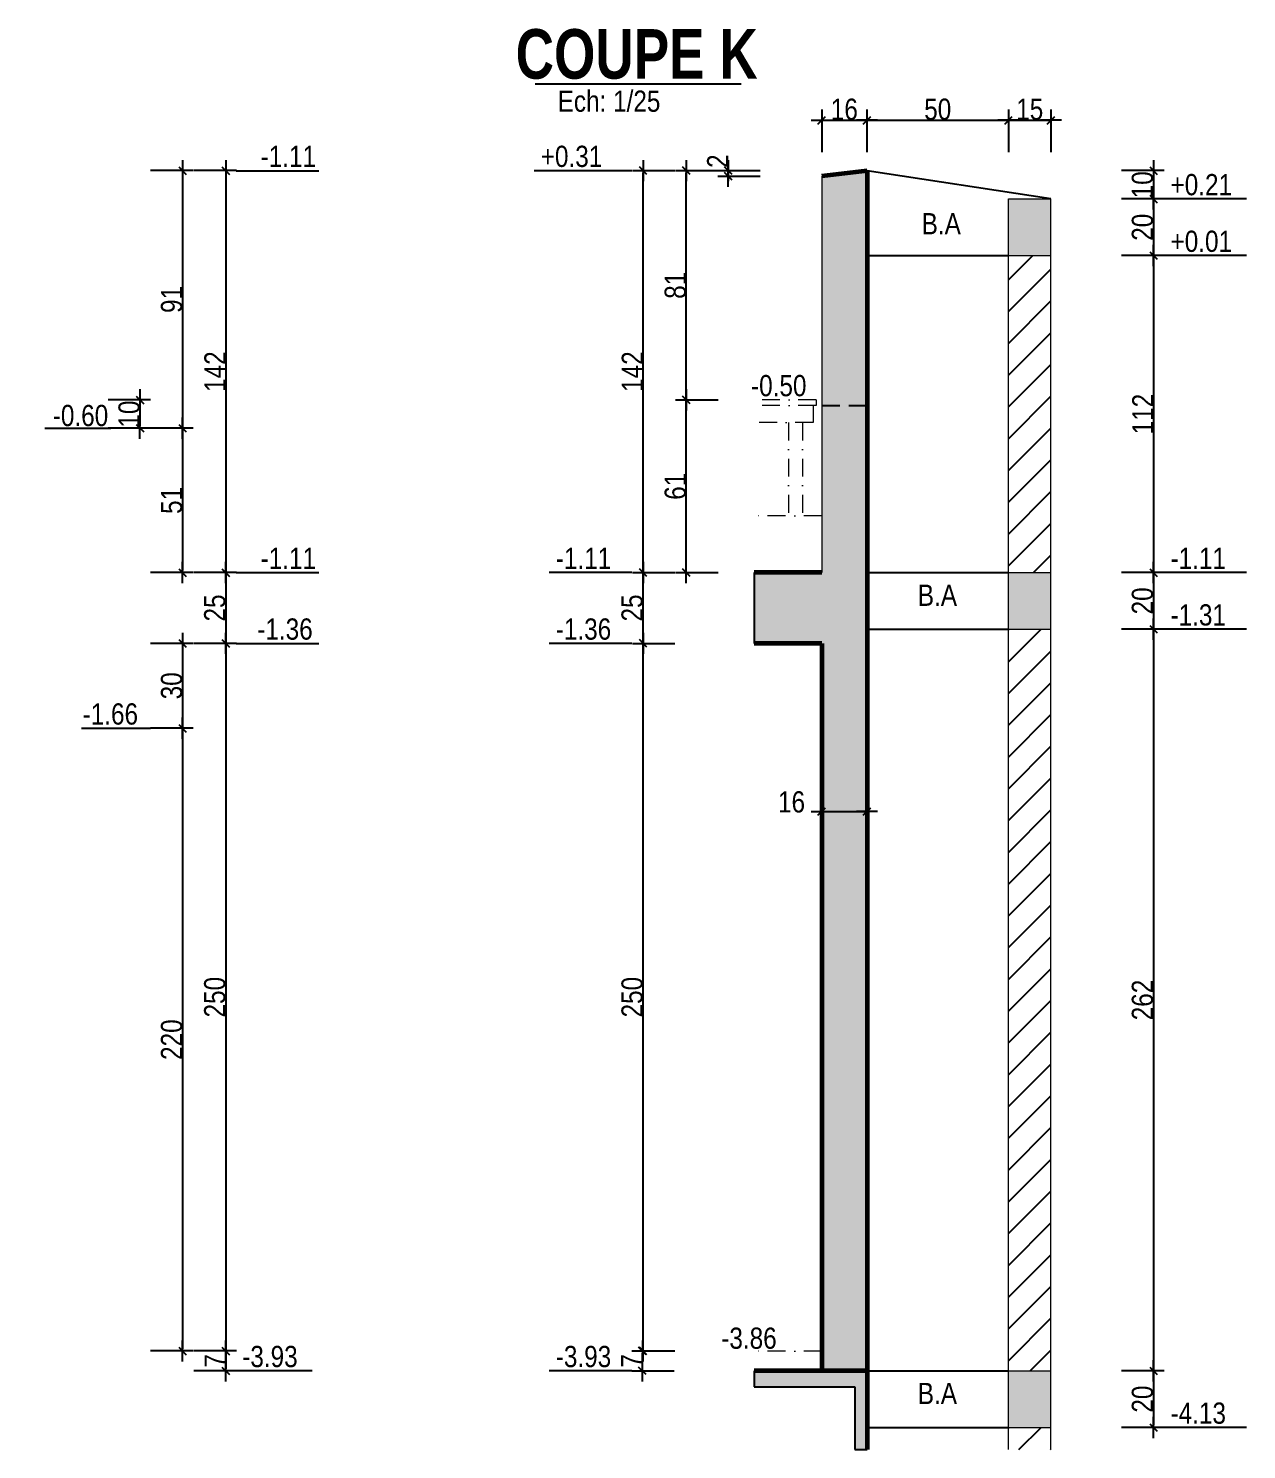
# Model space of a CAD drawing. Header units: millimetres. Extents: x 30537 to 37023, y -37354 to 0.
# Drawn here: x 33753 to 34614, y -36567 to -35563 of the extents above; entities that cross this region are included whole.
import ezdxf
from ezdxf.enums import TextEntityAlignment as Align

# ---------------------------------------------------------------- set-up
doc = ezdxf.new("R2010")
doc.units = ezdxf.units.MM
doc.linetypes.add('CACHEX2', pattern=[19.05, 12.7, -6.35])
doc.linetypes.add('TIRETPTX2', pattern=[50.8, 25.4, -12.7, 0, -12.7])
for name, color, linetype in [('01_cote_gen', 4, 'Continuous'), ('01_linteaux', 2, 'Continuous'), ('01_murs_sup', 2, 'CACHEX2'), ('01_poch_BN', 9, 'Continuous'), ('01_texte', 230, 'Continuous'), ('AA_COTES', 2, 'Continuous')]:
    doc.layers.add(name, color=color, linetype=linetype)
doc.layers.add('01_murs_coup', color=5, linetype='Continuous', lineweight=60)
doc.layers.add('01_tram_axes', color=2, linetype='TIRETPTX2', lineweight=9)
doc.styles.add('ARIAL NA', font='ARIALN.TTF')
doc.styles.add('impact', font='impact.ttf')
doc.styles.add('STYLE2', font='ARIALN.TTF')
doc.dimstyles.new('JB25', dxfattribs={"dimscale": 0.1, "dimtxt": 150, "dimasz": 15, "dimexe": 0.1, "dimexo": 0.1, "dimgap": 0.09, "dimtad": 1, "dimdec": 1, "dimlfac": 0.5, "dimdsep": 46, "dimtxsty": 'STYLE2', "dimblk1": 'BOND_G', "dimblk2": 'BOND_D', "dimsah": 1, "dimcen": 1.5, "dimdle": 0.01, "dimse1": 1, "dimse2": 1, "dimclrd": 4, "dimclre": 2, "dimclrt": 6, "dimazin": 2, "dimtfac": 2.333333, "dimtdec": 1, "dimtix": 1, "dimtmove": 2, "dimatfit": 3, "dimldrblk": 'BOND_G', "dimfxl": 1, "dimtolj": 1, "dimtzin": 0, "dimarcsym": 0})

# ---------------------------------------------------------------- blocks, each defined once
blk = doc.blocks.new('BOND_G')
at = {"layer": 'AA_COTES', "color": 0}
for p, q in [((0, -5), (0, 15)), ((5, 0), (-5, 0)), ((1.77, 1.77), (-1.77, -1.77))]:
    blk.add_line(p, q, dxfattribs=at)
blk = doc.blocks.new('BOND_D')
at = {"layer": 'AA_COTES', "color": 0}
for p, q in [((5, 0), (-5, 0)), ((-1.77, -1.77), (1.77, 1.77)), ((0, 5), (0, -15))]:
    blk.add_line(p, q, dxfattribs=at)
blk = doc.blocks.new('*D4539')
at = {"layer": '01_cote_gen', "color": 4, "lineweight": -2, "transparency": 16777216}
blk.add_line((33892.6, -36499), (33892.6, -36510), dxfattribs=at)
at = {"layer": 'Defpoints', "color": 0, "transparency": 16777216}
for p in [(33869.6, -36497.5, 10), (33869.6, -36511.5), (33892.6, -36511.5)]:
    blk.add_point(p, dxfattribs=at)
at = {"layer": '01_cote_gen', "color": 4, "lineweight": -2, "transparency": 16777216, "xscale": 1.5, "yscale": 1.5, "zscale": 1.5}
for name, p, rotation in [('BOND_G', (33892.6, -36497.5), 90), ('BOND_D', (33892.6, -36511.5), 270)]:
    blk.add_blockref(name, p, dxfattribs=dict(at, rotation=rotation))
at = {"layer": '01_cote_gen', "color": 6, "transparency": 16777216, "insert": (33885.1, -36504.5), "char_height": 15, "attachment_point": 5, "rotation": 90, "style": 'STYLE2'}
blk.add_mtext('\\A1;7', dxfattribs=at)
blk = doc.blocks.new('*D4540')
at = {"layer": '01_cote_gen', "color": 4, "lineweight": -2, "ltscale": 0.1, "transparency": 16777216}
blk.add_line((33892.6, -35665), (33892.6, -35946), dxfattribs=at)
at = {"layer": 'Defpoints', "color": 0, "ltscale": 0.1, "transparency": 16777216}
for p in [(33524.3, -35663.5), (33757.2, -35947.5), (33892.6, -35947.5)]:
    blk.add_point(p, dxfattribs=at)
at = {"layer": '01_cote_gen', "color": 4, "lineweight": -2, "ltscale": 0.1, "transparency": 16777216, "xscale": 1.5, "yscale": 1.5, "zscale": 1.5}
for name, p, rotation in [('BOND_G', (33892.6, -35663.5), 90), ('BOND_D', (33892.6, -35947.5), 270)]:
    blk.add_blockref(name, p, dxfattribs=dict(at, rotation=rotation))
at = {"layer": '01_cote_gen', "color": 6, "ltscale": 0.1, "transparency": 16777216, "insert": (33885, -35805.5), "char_height": 15, "attachment_point": 5, "rotation": 90, "style": 'STYLE2'}
blk.add_mtext('\\A1;142', dxfattribs=at)
blk = doc.blocks.new('*D4541')
at = {"layer": '01_cote_gen', "color": 4, "lineweight": -2, "ltscale": 0.1, "transparency": 16777216}
blk.add_line((33892.6, -35949), (33892.6, -35996), dxfattribs=at)
at = {"layer": 'Defpoints', "color": 0, "ltscale": 0.1, "transparency": 16777216}
for p in [(33870.1, -35947.5), (33870.1, -35997.5), (33892.6, -35997.5)]:
    blk.add_point(p, dxfattribs=at)
at = {"layer": '01_cote_gen', "color": 4, "lineweight": -2, "ltscale": 0.1, "transparency": 16777216, "xscale": 1.5, "yscale": 1.5, "zscale": 1.5}
for name, p, rotation in [('BOND_G', (33892.6, -35947.5), 90), ('BOND_D', (33892.6, -35997.5), 270)]:
    blk.add_blockref(name, p, dxfattribs=dict(at, rotation=rotation))
at = {"layer": '01_cote_gen', "color": 6, "ltscale": 0.1, "transparency": 16777216, "insert": (33884.9, -35972.5), "char_height": 15, "attachment_point": 5, "rotation": 90, "style": 'STYLE2'}
blk.add_mtext('\\A1;25', dxfattribs=at)
blk = doc.blocks.new('*D4542')
at = {"layer": '01_cote_gen', "color": 4, "lineweight": -2, "ltscale": 0.1, "transparency": 16777216}
blk.add_line((33862, -35999), (33862, -36056), dxfattribs=at)
at = {"layer": 'Defpoints', "color": 0, "ltscale": 0.1, "transparency": 16777216}
for p in [(33827.1, -35997.5), (33854.5, -36057.5, 9.3), (33862, -36057.5)]:
    blk.add_point(p, dxfattribs=at)
at = {"layer": '01_cote_gen', "color": 4, "lineweight": -2, "ltscale": 0.1, "transparency": 16777216, "xscale": 1.5, "yscale": 1.5, "zscale": 1.5}
for name, p, rotation in [('BOND_G', (33862, -35997.5), 90), ('BOND_D', (33862, -36057.5), 270)]:
    blk.add_blockref(name, p, dxfattribs=dict(at, rotation=rotation))
at = {"layer": '01_cote_gen', "color": 6, "ltscale": 0.1, "transparency": 16777216, "insert": (33854.4, -36027.5), "char_height": 15, "attachment_point": 5, "rotation": 90, "style": 'STYLE2'}
blk.add_mtext('\\A1;30', dxfattribs=at)
blk = doc.blocks.new('*D4543')
at = {"layer": '01_cote_gen', "color": 4, "lineweight": -2, "ltscale": 0.1, "transparency": 16777216}
blk.add_line((33862, -36059), (33862, -36496), dxfattribs=at)
at = {"layer": 'Defpoints', "color": 0, "ltscale": 0.1, "transparency": 16777216}
for p in [(33854.5, -36057.5), (33832.8, -36497.5, 10), (33862, -36497.5)]:
    blk.add_point(p, dxfattribs=at)
at = {"layer": '01_cote_gen', "color": 4, "lineweight": -2, "ltscale": 0.1, "transparency": 16777216, "xscale": 1.5, "yscale": 1.5, "zscale": 1.5}
for name, p, rotation in [('BOND_G', (33862, -36057.5), 90), ('BOND_D', (33862, -36497.5), 270)]:
    blk.add_blockref(name, p, dxfattribs=dict(at, rotation=rotation))
at = {"layer": '01_cote_gen', "color": 6, "ltscale": 0.1, "transparency": 16777216, "insert": (33854.4, -36277.5), "char_height": 15, "attachment_point": 5, "rotation": 90, "style": 'STYLE2'}
blk.add_mtext('\\A1;220', dxfattribs=at)
blk = doc.blocks.new('*D4544')
at = {"layer": '01_cote_gen', "color": 4, "lineweight": -2, "ltscale": 0.1, "transparency": 16777216}
blk.add_line((33862, -35847), (33862, -35946), dxfattribs=at)
at = {"layer": 'Defpoints', "color": 0, "ltscale": 0.1, "transparency": 16777216}
for p in [(33769.3, -35845.5, 18.5), (33813.7, -35947.5), (33862, -35947.5)]:
    blk.add_point(p, dxfattribs=at)
at = {"layer": '01_cote_gen', "color": 4, "lineweight": -2, "ltscale": 0.1, "transparency": 16777216, "xscale": 1.5, "yscale": 1.5, "zscale": 1.5}
for name, p, rotation in [('BOND_G', (33862, -35845.5), 90), ('BOND_D', (33862, -35947.5), 270)]:
    blk.add_blockref(name, p, dxfattribs=dict(at, rotation=rotation))
at = {"layer": '01_cote_gen', "color": 6, "ltscale": 0.1, "transparency": 16777216, "insert": (33854.4, -35896.5), "char_height": 15, "attachment_point": 5, "rotation": 90, "style": 'STYLE2'}
blk.add_mtext('\\A1;51', dxfattribs=at)
blk = doc.blocks.new('*D4545')
at = {"layer": '01_cote_gen', "color": 4, "lineweight": -2, "ltscale": 0.1, "transparency": 16777216}
blk.add_line((33862, -35665), (33862, -35844), dxfattribs=at)
at = {"layer": 'Defpoints', "color": 0, "ltscale": 0.1, "transparency": 16777216}
for p in [(33798.3, -35663.5, 9.3), (33844, -35845.5, 9.3), (33862, -35845.5)]:
    blk.add_point(p, dxfattribs=at)
at = {"layer": '01_cote_gen', "color": 4, "lineweight": -2, "ltscale": 0.1, "transparency": 16777216, "xscale": 1.5, "yscale": 1.5, "zscale": 1.5}
for name, p, rotation in [('BOND_G', (33862, -35663.5), 90), ('BOND_D', (33862, -35845.5), 270)]:
    blk.add_blockref(name, p, dxfattribs=dict(at, rotation=rotation))
at = {"layer": '01_cote_gen', "color": 6, "ltscale": 0.1, "transparency": 16777216, "insert": (33854.4, -35754.5), "char_height": 15, "attachment_point": 5, "rotation": 90, "style": 'STYLE2'}
blk.add_mtext('\\A1;91', dxfattribs=at)
blk = doc.blocks.new('*D4548')
at = {"layer": '01_cote_gen', "color": 4, "lineweight": -2, "ltscale": 0.1, "transparency": 16777216}
blk.add_line((33832, -35827), (33832, -35844), dxfattribs=at)
at = {"layer": 'Defpoints', "color": 0, "ltscale": 0.1, "transparency": 16777216}
for p in [(33769.9, -35825.5), (33789.8, -35845.5, 9.3), (33832, -35845.5)]:
    blk.add_point(p, dxfattribs=at)
at = {"layer": '01_cote_gen', "color": 4, "lineweight": -2, "ltscale": 0.1, "transparency": 16777216, "xscale": 1.5, "yscale": 1.5, "zscale": 1.5}
for name, p, rotation in [('BOND_G', (33832, -35825.5), 90), ('BOND_D', (33832, -35845.5), 270)]:
    blk.add_blockref(name, p, dxfattribs=dict(at, rotation=rotation))
at = {"layer": '01_cote_gen', "color": 6, "ltscale": 0.1, "transparency": 16777216, "insert": (33824.4, -35835.5), "char_height": 15, "attachment_point": 5, "rotation": 90, "style": 'STYLE2'}
blk.add_mtext('\\A1;10', dxfattribs=at)
blk = doc.blocks.new('*D4546')
at = {"layer": '01_cote_gen', "color": 4, "lineweight": -2, "ltscale": 0.5, "transparency": 16777216}
blk.add_line((33892.6, -35999), (33892.6, -36496), dxfattribs=at)
at = {"layer": 'Defpoints', "color": 0, "ltscale": 0.5, "transparency": 16777216}
for p in [(33870.1, -35997.5, 9.3), (33885.1, -36497.5), (33892.6, -36497.5)]:
    blk.add_point(p, dxfattribs=at)
at = {"layer": '01_cote_gen', "color": 4, "lineweight": -2, "ltscale": 0.5, "transparency": 16777216, "xscale": 1.5, "yscale": 1.5, "zscale": 1.5}
for name, p, rotation in [('BOND_G', (33892.6, -35997.5), 90), ('BOND_D', (33892.6, -36497.5), 270)]:
    blk.add_blockref(name, p, dxfattribs=dict(at, rotation=rotation))
at = {"layer": '01_cote_gen', "color": 6, "ltscale": 0.5, "transparency": 16777216, "insert": (33884.9, -36247.5), "char_height": 15, "attachment_point": 5, "rotation": 90, "style": 'STYLE2'}
blk.add_mtext('\\A1;250', dxfattribs=at)
blk = doc.blocks.new('*D4559')
at = {"layer": '01_cote_gen', "color": 4, "lineweight": -2, "ltscale": 0.1, "transparency": 16777216}
blk.add_line((34187, -36510), (34187, -36499), dxfattribs=at)
at = {"layer": 'Defpoints', "color": 0, "ltscale": 0.1, "transparency": 16777216}
for p in [(34187, -36497.5), (34239.7, -36497.5), (34239.7, -36511.5)]:
    blk.add_point(p, dxfattribs=at)
at = {"layer": '01_cote_gen', "color": 4, "lineweight": -2, "ltscale": 0.1, "transparency": 16777216, "xscale": 1.5, "yscale": 1.5, "zscale": 1.5}
for name, p, rotation in [('BOND_D', (34187, -36497.5), 90), ('BOND_G', (34187, -36511.5), 270)]:
    blk.add_blockref(name, p, dxfattribs=dict(at, rotation=rotation))
at = {"layer": '01_cote_gen', "color": 6, "ltscale": 0.1, "transparency": 16777216, "insert": (34179.5, -36504.5), "char_height": 15, "attachment_point": 5, "rotation": 90, "style": 'STYLE2'}
blk.add_mtext('\\A1;7', dxfattribs=at)
blk = doc.blocks.new('*D4560')
at = {"layer": '01_cote_gen', "color": 4, "lineweight": -2, "ltscale": 0.1, "transparency": 16777216}
blk.add_line((34187.5, -35996), (34187.5, -35949), dxfattribs=at)
at = {"layer": 'Defpoints', "color": 0, "ltscale": 0.1, "transparency": 16777216}
for p in [(34187.5, -35947.5), (34247.8, -35947.5), (34255, -35997.5)]:
    blk.add_point(p, dxfattribs=at)
at = {"layer": '01_cote_gen', "color": 4, "lineweight": -2, "ltscale": 0.1, "transparency": 16777216, "xscale": 1.5, "yscale": 1.5, "zscale": 1.5}
for name, p, rotation in [('BOND_D', (34187.5, -35947.5), 90), ('BOND_G', (34187.5, -35997.5), 270)]:
    blk.add_blockref(name, p, dxfattribs=dict(at, rotation=rotation))
at = {"layer": '01_cote_gen', "color": 6, "ltscale": 0.1, "transparency": 16777216, "insert": (34179.8, -35972.5), "char_height": 15, "attachment_point": 5, "rotation": 90, "style": 'STYLE2'}
blk.add_mtext('\\A1;25', dxfattribs=at)
blk = doc.blocks.new('*D4566')
at = {"layer": '01_cote_gen', "color": 4, "lineweight": -2, "ltscale": 0.1, "transparency": 16777216}
blk.add_line((34315.2, -36116.3), (34344.2, -36116.3), dxfattribs=at)
at = {"layer": 'Defpoints', "color": 0, "ltscale": 0.1, "transparency": 16777216}
for p in [(34345.7, -36116.3), (34313.7, -36133.2), (34345.7, -36133.2)]:
    blk.add_point(p, dxfattribs=at)
at = {"layer": '01_cote_gen', "color": 4, "lineweight": -2, "ltscale": 0.1, "transparency": 16777216, "xscale": 1.5, "yscale": 1.5, "zscale": 1.5, "rotation": 180}
blk.add_blockref('BOND_G', (34313.7, -36116.3), dxfattribs=at)
at = {"layer": '01_cote_gen', "color": 4, "lineweight": -2, "ltscale": 0.1, "transparency": 16777216, "xscale": 1.5, "yscale": 1.5, "zscale": 1.5}
blk.add_blockref('BOND_D', (34345.7, -36116.3), dxfattribs=at)
at = {"layer": '01_cote_gen', "color": 6, "ltscale": 0.1, "transparency": 16777216, "insert": (34292.4, -36109.6), "char_height": 15, "attachment_point": 5, "style": 'STYLE2'}
blk.add_mtext('\\A1;16', dxfattribs=at)
blk = doc.blocks.new('*D4561')
at = {"layer": '01_cote_gen', "color": 4, "lineweight": -2, "ltscale": 0.1, "transparency": 16777216}
blk.add_line((34187.5, -36496), (34187.5, -35999), dxfattribs=at)
at = {"layer": 'Defpoints', "color": 0, "ltscale": 0.1, "transparency": 16777216}
for p in [(34187.5, -35997.5), (34249, -35997.5), (34239.7, -36497.5)]:
    blk.add_point(p, dxfattribs=at)
at = {"layer": '01_cote_gen', "color": 4, "lineweight": -2, "ltscale": 0.1, "transparency": 16777216, "xscale": 1.5, "yscale": 1.5, "zscale": 1.5}
for name, p, rotation in [('BOND_D', (34187.5, -35997.5), 90), ('BOND_G', (34187.5, -36497.5), 270)]:
    blk.add_blockref(name, p, dxfattribs=dict(at, rotation=rotation))
at = {"layer": '01_cote_gen', "color": 6, "ltscale": 0.1, "transparency": 16777216, "insert": (34179.8, -36247.5), "char_height": 15, "attachment_point": 5, "rotation": 90, "style": 'STYLE2'}
blk.add_mtext('\\A1;250', dxfattribs=at)
blk = doc.blocks.new('*D4562')
at = {"layer": '01_cote_gen', "color": 4, "lineweight": -2, "ltscale": 0.1, "transparency": 16777216}
blk.add_line((34187.5, -35946), (34187.5, -35665), dxfattribs=at)
at = {"layer": 'Defpoints', "color": 0, "ltscale": 0.1, "transparency": 16777216}
for p in [(34187.5, -35663.5), (34333.9, -35663.5), (34278, -35947.5)]:
    blk.add_point(p, dxfattribs=at)
at = {"layer": '01_cote_gen', "color": 4, "lineweight": -2, "ltscale": 0.1, "transparency": 16777216, "xscale": 1.5, "yscale": 1.5, "zscale": 1.5}
for name, p, rotation in [('BOND_D', (34187.5, -35663.5), 90), ('BOND_G', (34187.5, -35947.5), 270)]:
    blk.add_blockref(name, p, dxfattribs=dict(at, rotation=rotation))
at = {"layer": '01_cote_gen', "color": 6, "ltscale": 0.1, "transparency": 16777216, "insert": (34179.9, -35805.5), "char_height": 15, "attachment_point": 5, "rotation": 90, "style": 'STYLE2'}
blk.add_mtext('\\A1;142', dxfattribs=at)
blk = doc.blocks.new('*D4563')
at = {"layer": '01_cote_gen', "color": 4, "lineweight": -2, "ltscale": 0.1, "transparency": 16777216}
blk.add_line((34247.7, -35666), (34247.7, -35665), dxfattribs=at)
at = {"layer": 'Defpoints', "color": 0, "ltscale": 0.1, "transparency": 16777216}
for p in [(34247.7, -35663.5), (34349.2, -35663.5), (34317.2, -35667.5)]:
    blk.add_point(p, dxfattribs=at)
at = {"layer": '01_cote_gen', "color": 4, "lineweight": -2, "ltscale": 0.1, "transparency": 16777216, "xscale": 1.5, "yscale": 1.5, "zscale": 1.5}
for name, p, rotation in [('BOND_D', (34247.7, -35663.5), 90), ('BOND_G', (34247.7, -35667.5), 270)]:
    blk.add_blockref(name, p, dxfattribs=dict(at, rotation=rotation))
at = {"layer": '01_cote_gen', "color": 6, "ltscale": 0.1, "transparency": 16777216, "insert": (34240.2, -35656.8), "char_height": 15, "attachment_point": 5, "rotation": 90, "style": 'STYLE2'}
blk.add_mtext('\\A1;2', dxfattribs=at)
blk = doc.blocks.new('*D4564')
at = {"layer": '01_cote_gen', "color": 4, "lineweight": -2, "ltscale": 0.1, "transparency": 16777216}
blk.add_line((34218, -35946), (34218, -35827), dxfattribs=at)
at = {"layer": 'Defpoints', "color": 0, "ltscale": 0.1, "transparency": 16777216}
for p in [(32718.4, -35825.5), (34218, -35825.5), (34268, -35947.5)]:
    blk.add_point(p, dxfattribs=at)
at = {"layer": '01_cote_gen', "color": 4, "lineweight": -2, "ltscale": 0.1, "transparency": 16777216, "xscale": 1.5, "yscale": 1.5, "zscale": 1.5}
for name, p, rotation in [('BOND_D', (34218, -35825.5), 90), ('BOND_G', (34218, -35947.5), 270)]:
    blk.add_blockref(name, p, dxfattribs=dict(at, rotation=rotation))
at = {"layer": '01_cote_gen', "color": 6, "ltscale": 0.1, "transparency": 16777216, "insert": (34210.3, -35886.5), "char_height": 15, "attachment_point": 5, "rotation": 90, "style": 'STYLE2'}
blk.add_mtext('\\A1;61', dxfattribs=at)
blk = doc.blocks.new('*D4565')
at = {"layer": '01_cote_gen', "color": 4, "lineweight": -2, "ltscale": 0.1, "transparency": 16777216}
blk.add_line((34218, -35824), (34218, -35665), dxfattribs=at)
at = {"layer": 'Defpoints', "color": 0, "ltscale": 0.1, "transparency": 16777216}
for p in [(34210.4, -35663.5), (34218, -35663.5), (34225.5, -35825.5)]:
    blk.add_point(p, dxfattribs=at)
at = {"layer": '01_cote_gen', "color": 4, "lineweight": -2, "ltscale": 0.1, "transparency": 16777216, "xscale": 1.5, "yscale": 1.5, "zscale": 1.5}
for name, p, rotation in [('BOND_D', (34218, -35663.5), 90), ('BOND_G', (34218, -35825.5), 270)]:
    blk.add_blockref(name, p, dxfattribs=dict(at, rotation=rotation))
at = {"layer": '01_cote_gen', "color": 6, "ltscale": 0.1, "transparency": 16777216, "insert": (34210.3, -35744.5), "char_height": 15, "attachment_point": 5, "rotation": 90, "style": 'STYLE2'}
blk.add_mtext('\\A1;81', dxfattribs=at)
blk = doc.blocks.new('*D4567')
at = {"layer": '01_cote_gen', "color": 4, "lineweight": -2, "ltscale": 0.1, "transparency": 16777216}
blk.add_line((34315.2, -35627.9), (34344.2, -35627.9), dxfattribs=at)
at = {"layer": 'Defpoints', "color": 0, "ltscale": 0.1, "transparency": 16777216}
for p in [(34345.7, -35627.9), (34313.7, -35667.5), (34345.7, -35667.5)]:
    blk.add_point(p, dxfattribs=at)
at = {"layer": '01_cote_gen', "color": 4, "lineweight": -2, "ltscale": 0.1, "transparency": 16777216, "xscale": 1.5, "yscale": 1.5, "zscale": 1.5, "rotation": 180}
blk.add_blockref('BOND_G', (34313.7, -35627.9), dxfattribs=at)
at = {"layer": '01_cote_gen', "color": 4, "lineweight": -2, "ltscale": 0.1, "transparency": 16777216, "xscale": 1.5, "yscale": 1.5, "zscale": 1.5}
blk.add_blockref('BOND_D', (34345.7, -35627.9), dxfattribs=at)
at = {"layer": '01_cote_gen', "color": 6, "ltscale": 0.1, "transparency": 16777216, "insert": (34329.7, -35620.2), "char_height": 15, "attachment_point": 5, "style": 'STYLE2'}
blk.add_mtext('\\A1;16', dxfattribs=at)
blk = doc.blocks.new('*D4568')
at = {"layer": '01_cote_gen', "color": 4, "lineweight": -2, "ltscale": 0.1, "transparency": 16777216}
blk.add_line((34548.1, -35949), (34548.1, -35986), dxfattribs=at)
at = {"layer": 'Defpoints', "color": 0, "ltscale": 0.1, "transparency": 16777216}
for p in [(34475.7, -35947.5), (34475.7, -35987.5), (34548.1, -35987.5)]:
    blk.add_point(p, dxfattribs=at)
at = {"layer": '01_cote_gen', "color": 4, "lineweight": -2, "ltscale": 0.1, "transparency": 16777216, "xscale": 1.5, "yscale": 1.5, "zscale": 1.5}
for name, p, rotation in [('BOND_G', (34548.1, -35947.5), 90), ('BOND_D', (34548.1, -35987.5), 270)]:
    blk.add_blockref(name, p, dxfattribs=dict(at, rotation=rotation))
at = {"layer": '01_cote_gen', "color": 6, "ltscale": 0.1, "transparency": 16777216, "insert": (34540.4, -35967.5), "char_height": 15, "attachment_point": 5, "rotation": 90, "style": 'STYLE2'}
blk.add_mtext('\\A1;20', dxfattribs=at)
blk = doc.blocks.new('*D4569')
at = {"layer": '01_cote_gen', "color": 4, "lineweight": -2, "ltscale": 0.1, "transparency": 16777216}
blk.add_line((34548.1, -35989), (34548.1, -36510), dxfattribs=at)
at = {"layer": 'Defpoints', "color": 0, "ltscale": 0.1, "transparency": 16777216}
for p in [(34525.6, -35987.5), (34475.7, -36511.5), (34548.1, -36511.5)]:
    blk.add_point(p, dxfattribs=at)
at = {"layer": '01_cote_gen', "color": 4, "lineweight": -2, "ltscale": 0.1, "transparency": 16777216, "xscale": 1.5, "yscale": 1.5, "zscale": 1.5}
for name, p, rotation in [('BOND_G', (34548.1, -35987.5), 90), ('BOND_D', (34548.1, -36511.5), 270)]:
    blk.add_blockref(name, p, dxfattribs=dict(at, rotation=rotation))
at = {"layer": '01_cote_gen', "color": 6, "ltscale": 0.1, "transparency": 16777216, "insert": (34540.4, -36249.5), "char_height": 15, "attachment_point": 5, "rotation": 90, "style": 'STYLE2'}
blk.add_mtext('\\A1;262', dxfattribs=at)
blk = doc.blocks.new('*D4570')
at = {"layer": '01_cote_gen', "color": 4, "lineweight": -2, "ltscale": 0.1, "transparency": 16777216}
blk.add_line((34548.1, -36513), (34548.1, -36550), dxfattribs=at)
at = {"layer": 'Defpoints', "color": 0, "ltscale": 0.1, "transparency": 16777216}
for p in [(34475.7, -36511.5), (34475.7, -36551.5), (34548.1, -36551.5)]:
    blk.add_point(p, dxfattribs=at)
at = {"layer": '01_cote_gen', "color": 4, "lineweight": -2, "ltscale": 0.1, "transparency": 16777216, "xscale": 1.5, "yscale": 1.5, "zscale": 1.5}
for name, p, rotation in [('BOND_G', (34548.1, -36511.5), 90), ('BOND_D', (34548.1, -36551.5), 270)]:
    blk.add_blockref(name, p, dxfattribs=dict(at, rotation=rotation))
at = {"layer": '01_cote_gen', "color": 6, "ltscale": 0.1, "transparency": 16777216, "insert": (34540.4, -36531.5), "char_height": 15, "attachment_point": 5, "rotation": 90, "style": 'STYLE2'}
blk.add_mtext('\\A1;20', dxfattribs=at)
blk = doc.blocks.new('*D4571')
at = {"layer": '01_cote_gen', "color": 4, "lineweight": -2, "ltscale": 0.1, "transparency": 16777216}
blk.add_line((34548.1, -35685), (34548.1, -35722), dxfattribs=at)
at = {"layer": 'Defpoints', "color": 0, "ltscale": 0.1, "transparency": 16777216}
for p in [(34475.7, -35683.5, 9.4), (34475.7, -35723.5, 9.4), (34548.1, -35723.5)]:
    blk.add_point(p, dxfattribs=at)
at = {"layer": '01_cote_gen', "color": 4, "lineweight": -2, "ltscale": 0.1, "transparency": 16777216, "xscale": 1.5, "yscale": 1.5, "zscale": 1.5}
for name, p, rotation in [('BOND_G', (34548.1, -35683.5), 90), ('BOND_D', (34548.1, -35723.5), 270)]:
    blk.add_blockref(name, p, dxfattribs=dict(at, rotation=rotation))
at = {"layer": '01_cote_gen', "color": 6, "ltscale": 0.1, "transparency": 16777216, "insert": (34540.4, -35703.5), "char_height": 15, "attachment_point": 5, "rotation": 90, "style": 'STYLE2'}
blk.add_mtext('\\A1;20', dxfattribs=at)
blk = doc.blocks.new('*D4572')
at = {"layer": '01_cote_gen', "color": 4, "lineweight": -2, "ltscale": 0.1, "transparency": 16777216}
blk.add_line((34548.1, -35725), (34548.1, -35946), dxfattribs=at)
at = {"layer": 'Defpoints', "color": 0, "ltscale": 0.1, "transparency": 16777216}
for p in [(34525.6, -35723.5), (34525.6, -35947.5, 9.4), (34548.1, -35947.5)]:
    blk.add_point(p, dxfattribs=at)
at = {"layer": '01_cote_gen', "color": 4, "lineweight": -2, "ltscale": 0.1, "transparency": 16777216, "xscale": 1.5, "yscale": 1.5, "zscale": 1.5}
for name, p, rotation in [('BOND_G', (34548.1, -35723.5), 90), ('BOND_D', (34548.1, -35947.5), 270)]:
    blk.add_blockref(name, p, dxfattribs=dict(at, rotation=rotation))
at = {"layer": '01_cote_gen', "color": 6, "ltscale": 0.1, "transparency": 16777216, "insert": (34540.6, -35835.5), "char_height": 15, "attachment_point": 5, "rotation": 90, "style": 'STYLE2'}
blk.add_mtext('\\A1;112', dxfattribs=at)
blk = doc.blocks.new('*D4573')
at = {"layer": '01_cote_gen', "color": 4, "lineweight": -2, "ltscale": 0.1, "transparency": 16777216}
blk.add_line((34548.1, -35665), (34548.1, -35682), dxfattribs=at)
at = {"layer": 'Defpoints', "color": 0, "ltscale": 0.1, "transparency": 16777216}
for p in [(34345.7, -35663.5, 9.4), (34475.7, -35683.5, 9.4), (34548.1, -35683.5)]:
    blk.add_point(p, dxfattribs=at)
at = {"layer": '01_cote_gen', "color": 4, "lineweight": -2, "ltscale": 0.1, "transparency": 16777216, "xscale": 1.5, "yscale": 1.5, "zscale": 1.5}
for name, p, rotation in [('BOND_G', (34548.1, -35663.5), 90), ('BOND_D', (34548.1, -35683.5), 270)]:
    blk.add_blockref(name, p, dxfattribs=dict(at, rotation=rotation))
at = {"layer": '01_cote_gen', "color": 6, "ltscale": 0.1, "transparency": 16777216, "insert": (34540.4, -35673.5), "char_height": 15, "attachment_point": 5, "rotation": 90, "style": 'STYLE2'}
blk.add_mtext('\\A1;10', dxfattribs=at)
blk = doc.blocks.new('*D4574')
at = {"layer": '01_cote_gen', "color": 4, "lineweight": -2, "ltscale": 0.1, "transparency": 16777216}
blk.add_line((34347.2, -35627.9), (34444.2, -35627.9), dxfattribs=at)
at = {"layer": 'Defpoints', "color": 0, "ltscale": 0.1, "transparency": 16777216}
for p in [(34345.7, -35632.8, 9.4), (34445.7, -35627.9), (34445.7, -35683.5, 9.4)]:
    blk.add_point(p, dxfattribs=at)
at = {"layer": '01_cote_gen', "color": 4, "lineweight": -2, "ltscale": 0.1, "transparency": 16777216, "xscale": 1.5, "yscale": 1.5, "zscale": 1.5, "rotation": 180}
blk.add_blockref('BOND_G', (34345.7, -35627.9), dxfattribs=at)
at = {"layer": '01_cote_gen', "color": 4, "lineweight": -2, "ltscale": 0.1, "transparency": 16777216, "xscale": 1.5, "yscale": 1.5, "zscale": 1.5}
blk.add_blockref('BOND_D', (34445.7, -35627.9), dxfattribs=at)
at = {"layer": '01_cote_gen', "color": 6, "ltscale": 0.1, "transparency": 16777216, "insert": (34395.7, -35620.2), "char_height": 15, "attachment_point": 5, "style": 'STYLE2'}
blk.add_mtext('\\A1;50', dxfattribs=at)
blk = doc.blocks.new('*D4575')
at = {"layer": '01_cote_gen', "color": 4, "lineweight": -2, "ltscale": 0.1, "transparency": 16777216}
blk.add_line((34447.2, -35627.9), (34474.2, -35627.9), dxfattribs=at)
at = {"layer": 'Defpoints', "color": 0, "ltscale": 0.1, "transparency": 16777216}
for p in [(34475.7, -35627.9), (34445.7, -35639.6), (34475.7, -35683.5, 9.4)]:
    blk.add_point(p, dxfattribs=at)
at = {"layer": '01_cote_gen', "color": 4, "lineweight": -2, "ltscale": 0.1, "transparency": 16777216, "xscale": 1.5, "yscale": 1.5, "zscale": 1.5, "rotation": 180}
blk.add_blockref('BOND_G', (34445.7, -35627.9), dxfattribs=at)
at = {"layer": '01_cote_gen', "color": 4, "lineweight": -2, "ltscale": 0.1, "transparency": 16777216, "xscale": 1.5, "yscale": 1.5, "zscale": 1.5}
blk.add_blockref('BOND_D', (34475.7, -35627.9), dxfattribs=at)
at = {"layer": '01_cote_gen', "color": 6, "ltscale": 0.1, "transparency": 16777216, "insert": (34460.7, -35620.2), "char_height": 15, "attachment_point": 5, "style": 'STYLE2'}
blk.add_mtext('\\A1;15', dxfattribs=at)

msp = doc.modelspace()

# ---------------------------------------------------------------- hatches: boundary and pattern name
at = {"layer": '01_linteaux', "ltscale": 3}
h = msp.add_hatch(dxfattribs=at)
h.set_pattern_fill('ANSI31', color=256, scale=5)
h.set_pattern_definition([(45, (1418.754, -4603.704), (-11.22532, 11.22532), [])])
h.paths.add_polyline_path([(34475.72, -35723.51), (34445.72, -35723.51), (34445.72, -35947.51), (34475.72, -35947.51)])
h = msp.add_hatch(dxfattribs=at)
h.set_pattern_fill('ANSI31', color=256, scale=5)
h.set_pattern_definition([(45, (1418.754, -4693.886), (-11.22532, 11.22532), [])])
h.paths.add_polyline_path([(34475.72, -35987.51), (34445.72, -35987.51), (34445.72, -36511.51), (34475.72, -36511.51)])
h = msp.add_hatch(dxfattribs=at)
h.set_pattern_fill('ANSI31', color=256, scale=5)
h.set_pattern_definition([(45, (1418.754, -5257.886), (-11.22532, 11.22532), [])])
h.paths.add_polyline_path([(34445.72, -36567.15), (34475.72, -36567.15), (34475.72, -36551.51), (34445.72, -36551.51)])
at = {"layer": '01_poch_BN', "ltscale": 0.5}
h = msp.add_hatch(color=256, dxfattribs=at)
h.dxf.hatch_style = 1
h.paths.add_polyline_path([(34345.72, -35663.51), (34313.72, -35667.51), (34313.72, -35829.51), (34345.72, -35829.51)])
h.paths.add_polyline_path([(34345.72, -35829.51), (34313.72, -35829.51), (34313.72, -35947.51), (34265.95, -35947.51), (34265.95, -35997.51), (34313.72, -35997.51), (34313.72, -36511.51), (34345.72, -36511.51)])
at = {"layer": '01_poch_BN', "ltscale": 0.1}
h = msp.add_hatch(color=256, dxfattribs=at)
h.dxf.hatch_style = 1
h.paths.add_polyline_path([(34475.72, -35683.51), (34445.72, -35683.51), (34445.72, -35723.51), (34475.72, -35723.51)])
h = msp.add_hatch(color=256, dxfattribs=at)
h.dxf.hatch_style = 1
h.paths.add_polyline_path([(34475.72, -35947.51), (34445.72, -35947.51), (34445.72, -35987.51), (34475.72, -35987.51)])
at = {"layer": '01_poch_BN', "ltscale": 0.5}
h = msp.add_hatch(color=256, dxfattribs=at)
h.dxf.hatch_style = 1
h.paths.add_polyline_path([(34345.72, -36511.51), (34265.95, -36511.51), (34265.95, -36522.93), (34337.18, -36522.93), (34337.18, -36567.15), (34345.72, -36567.15)])
at = {"layer": '01_poch_BN', "ltscale": 0.1}
h = msp.add_hatch(color=256, dxfattribs=at)
h.dxf.hatch_style = 1
h.paths.add_polyline_path([(34475.72, -36511.51), (34445.72, -36511.51), (34445.72, -36551.51), (34475.72, -36551.51)])

# ---------------------------------------------------------------- linework, layer by layer
at = {"layer": '01_linteaux'}
for p, q in [((34475.72, -35683.51, 9.45), (34345.72, -35663.51, 9.45)), ((34345.72, -35723.51, 9.45), (34445.72, -35723.51, 9.45)), ((34345.72, -35947.51, 9.45), (34445.72, -35947.51, 9.45)), ((34345.72, -35987.51, 9.45), (34445.72, -35987.51, 9.45)), ((34345.72, -36511.51, 9.45), (34445.72, -36511.51, 9.45)), ((34345.72, -36551.51, 9.45), (34445.72, -36551.51, 9.45))]:
    msp.add_line(p, q, dxfattribs=at)
at = {"layer": '01_murs_coup'}
for p, q in [((34345.72, -35663.51, 9.45), (34313.72, -35667.51, 9.45)), ((34345.72, -35663.51, 9.45), (34345.72, -36567.15, 9.45)), ((34313.72, -35947.51, 9.45), (34265.95, -35947.51, 9.45)), ((34313.72, -35997.51, 9.45), (34265.95, -35997.51, 9.45)), ((34313.72, -35997.51, 9.45), (34313.72, -36511.51, 9.45)), ((34345.72, -36511.51, 9.45), (34265.95, -36511.51, 9.45))]:
    msp.add_line(p, q, dxfattribs=at)
at = {"layer": '01_murs_coup', "linetype": 'Continuous', "lineweight": 0}
for p, q in [((34313.72, -35667.51, 9.45), (34313.72, -35947.51, 9.45)), ((34445.72, -36511.51, 9.45), (34445.72, -35683.51, 9.45)), ((34445.72, -35683.51, 9.45), (34475.72, -35683.51, 9.45)), ((34475.72, -36511.51, 9.45), (34475.72, -35683.51, 9.45)), ((34445.72, -35723.51, 9.45), (34475.72, -35723.51, 9.45)), ((34445.72, -35947.51, 9.45), (34475.72, -35947.51, 9.45)), ((34445.72, -35987.51, 9.45), (34475.72, -35987.51, 9.45)), ((34445.72, -36567.15, 9.45), (34445.72, -36448.45, 9.45)), ((34475.72, -36567.15, 9.45), (34475.72, -36448.45, 9.45)), ((34445.72, -36511.51, 9.45), (34475.72, -36511.51, 9.45)), ((34445.72, -36551.51, 9.45), (34475.72, -36551.51, 9.45))]:
    msp.add_line(p, q, dxfattribs=at)
at = {"layer": '01_murs_sup'}
msp.add_line((34313.72, -35829.51, 9.45), (34345.72, -35829.51, 9.45), dxfattribs=at)
at = {"layer": '01_poch_BN', "ltscale": 0.1}
for p, q in [((34265.95, -35947.51, 9.45), (34265.95, -35997.51, 9.45)), ((34265.95, -36511.51, 9.45), (34265.95, -36522.93, 9.45)), ((34265.95, -36522.93, 9.45), (34337.18, -36522.93, 9.45)), ((34337.18, -36522.93, 9.45), (34337.18, -36567.15, 9.45)), ((34337.18, -36567.15, 9.45), (34345.72, -36567.15, 9.45))]:
    msp.add_line(p, q, dxfattribs=at)
at = {"layer": '01_texte'}
for p, q in [((34111.16, -35602.11, 9.45), (34256.76, -35602.11, 9.45)), ((33900.05, -35663.51, 9.25), (33958.38, -35663.51, 9.25)), ((34179.55, -35663.51, 9.45), (34110.59, -35663.51, 9.45)), ((34613.92, -35683.51), (34555.59, -35683.51)), ((34613.92, -35723.51), (34555.59, -35723.51)), ((33764.77, -35845.51, 9.25), (33811.52, -35845.51, 9.25)), ((33900.05, -35947.51, 9.25), (33958.38, -35947.51, 9.25)), ((34179.55, -35947.51, 9.45), (34121.22, -35947.51, 9.45)), ((34613.92, -35947.51), (34555.59, -35947.51)), ((34613.92, -35987.51, 9.45), (34555.59, -35987.51, 9.45)), ((33900.05, -35997.51, 9.25), (33958.38, -35997.51, 9.25)), ((34179.55, -35997.51, 9.45), (34121.22, -35997.51, 9.45)), ((33790.61, -36057.51, 9.25), (33839.53, -36057.51, 9.25)), ((33953.67, -36511.51), (33899.67, -36511.51)), ((34179.55, -36511.51, 9.45), (34121.22, -36511.51, 9.45)), ((34613.92, -36551.51, 9.45), (34555.59, -36551.51, 9.45))]:
    msp.add_line(p, q, dxfattribs=at)
at = {"layer": '01_tram_axes', "ltscale": 0.5}
for p, q in [((34309.72, -35825.51, 9.45), (34265.95, -35825.51, 9.45)), ((34309.72, -35825.51, 9.45), (34309.72, -35829.51, 9.45)), ((34309.72, -35829.51, 9.45), (34265.95, -35829.51, 9.45)), ((34307.72, -35829.51, 9.45), (34307.72, -35841.51, 9.45)), ((34307.72, -35841.51, 9.45), (34265.95, -35841.51, 9.45)), ((34290.15, -35841.51, 9.45), (34290.15, -35907.51, 9.45)), ((34300.15, -35841.51, 9.45), (34300.15, -35907.51, 9.45)), ((34313.72, -35907.51, 9.45), (34265.95, -35907.51, 9.45)), ((34313.72, -36497.51, 9.45), (34265.95, -36497.51, 9.45))]:
    msp.add_line(p, q, dxfattribs=at)

# ---------------------------------------------------------------- texts
at = {"layer": '01_texte', "style": 'impact'}
msp.add_text('COUPE K', height=35, dxfattribs=at).set_placement((34182.97, -35581.01, 9.45), align=Align.MIDDLE)
at = {"layer": '01_texte'}
for s, style, p in [('Ech: 1/25', 'STYLE2', (34127.13, -35621.9, 9.45)), ('-1.11', 'ARIAL NA', (33917.26, -35660.89, 9.25)), ('+0.31', 'ARIAL NA', (34115.18, -35660.89, 9.45)), ('+0.21', 'ARIAL NA', (34560.18, -35680.89)), ('B.A', 'ARIAL NA', (34384.33, -35708.5, 9.45)), ('+0.01', 'ARIAL NA', (34560.18, -35720.89)), ('-0.50', 'ARIAL NA', (34263.78, -35822.89, 9.45)), ('-0.60', 'ARIAL NA', (33770.4, -35844.01)), ('-1.11', 'ARIAL NA', (33917.26, -35944.89, 9.25)), ('-1.11', 'ARIAL NA', (34125.81, -35944.89, 9.45)), ('-1.11', 'ARIAL NA', (34560.18, -35944.89)), ('B.A', 'ARIAL NA', (34381.63, -35971, 9.45)), ('-1.31', 'ARIAL NA', (34560.18, -35984.89, 9.45)), ('-1.36', 'ARIAL NA', (33914.89, -35994.89, 9.25)), ('-1.36', 'ARIAL NA', (34125.81, -35994.89, 9.45)), ('-1.66', 'ARIAL NA', (33791.49, -36054.89, 9.25)), ('-3.86', 'ARIAL NA', (34242.74, -36495.94, 9.45)), ('-3.93', 'ARIAL NA', (33904.26, -36508.89)), ('-3.93', 'ARIAL NA', (34125.81, -36508.89, 9.45)), ('B.A', 'ARIAL NA', (34381.63, -36535, 9.45)), ('-4.13', 'ARIAL NA', (34560.18, -36548.89, 9.45))]:
    msp.add_text(s, height=15, dxfattribs=dict(at, style=style)).set_placement(p)

# ---------------------------------------------------------------- dimensions: what is measured, and where the dimension line sits
at = {"layer": '01_cote_gen', "ltscale": 0.1}
for base, p1, p2, picture, middle in [((34345.72, -35627.89, 9.45), (34313.72, -35667.51, 9.45), (34345.72, -35667.51, 9.45), '*D4567', (34329.72, -35620.22, 9.45)), ((34445.72, -35627.89), (34345.72, -35632.76, 9.45), (34445.72, -35683.51, 9.45), '*D4574', (34395.72, -35620.22)), ((34475.72, -35627.89), (34445.72, -35639.57), (34475.72, -35683.51, 9.45), '*D4575', (34460.72, -35620.22))]:
    dim = msp.add_linear_dim(base=base, p1=p1, p2=p2, dimstyle='JB25', dxfattribs=at)
    dim.commit()
    dim.dimension.update_dxf_attribs({"geometry": picture, "text_midpoint": middle})
for base, p1, p2, picture, middle in [((33892.55, -35947.51, 9.25), (33524.29, -35663.51, 9.25), (33757.22, -35947.51, 9.25), '*D4540', (33885.01, -35805.51, 9.25)), ((33862.03, -35845.51), (33798.33, -35663.51, 9.25), (33844.03, -35845.51, 9.25), '*D4545', (33854.37, -35754.51)), ((34187.45, -35663.51, 9.45), (34278.01, -35947.51, 9.45), (34333.89, -35663.51, 9.45), '*D4562', (34179.91, -35805.51, 9.45)), ((34217.97, -35663.51, 9.45), (34225.47, -35825.51, 9.45), (34210.37, -35663.51, 9.45), '*D4565', (34210.3, -35744.51, 9.45)), ((34548.09, -35683.51), (34345.72, -35663.51, 9.45), (34475.72, -35683.51, 9.45), '*D4573', (34540.42, -35673.51)), ((34548.09, -35723.51), (34475.72, -35683.51, 9.45), (34475.72, -35723.51, 9.45), '*D4571', (34540.42, -35703.51)), ((34548.09, -35947.51), (34525.59, -35723.51), (34525.59, -35947.51, 9.45), '*D4572', (34540.55, -35835.51)), ((34217.97, -35825.51, 9.45), (34268.04, -35947.51, 9.45), (32718.42, -35825.51, 9.45), '*D4564', (34210.3, -35886.51, 9.45)), ((33832.03, -35845.51), (33769.88, -35825.51), (33789.81, -35845.51, 9.25), '*D4548', (33824.37, -35835.51)), ((33862.03, -35947.51), (33769.34, -35845.51, 18.51), (33813.67, -35947.51), '*D4544', (33854.37, -35896.51)), ((33892.55, -35997.51, 9.25), (33870.05, -35947.51, 9.25), (33870.05, -35997.51, 9.25), '*D4541', (33884.88, -35972.51, 9.25)), ((34187.45, -35947.51, 9.45), (34254.97, -35997.51, 9.45), (34247.79, -35947.51, 9.45), '*D4560', (34179.79, -35972.51, 9.45)), ((34548.09, -35987.51, 9.45), (34475.72, -35947.51, 9.45), (34475.72, -35987.51, 9.45), '*D4568', (34540.42, -35967.51, 9.45)), ((34548.09, -36511.51, 9.45), (34525.59, -35987.51, 9.45), (34475.72, -36511.51, 9.45), '*D4569', (34540.42, -36249.51, 9.45)), ((33862.03, -36057.51), (33827.07, -35997.51), (33854.53, -36057.51, 9.25), '*D4542', (33854.37, -36027.51)), ((34187.45, -35997.51, 9.45), (34239.72, -36497.51, 9.45), (34249.04, -35997.51, 9.45), '*D4561', (34179.79, -36247.51, 9.45)), ((33862.03, -36497.51), (33854.53, -36057.51), (33832.84, -36497.51, 9.99), '*D4543', (33854.37, -36277.51)), ((34187.05, -36497.51, 9.45), (34239.72, -36511.51, 9.45), (34239.72, -36497.51, 9.45), '*D4559', (34179.54, -36504.51, 9.45)), ((34548.09, -36551.51, 9.45), (34475.72, -36511.51, 9.45), (34475.72, -36551.51, 9.45), '*D4570', (34540.42, -36531.51, 9.45))]:
    dim = msp.add_linear_dim(base=base, p1=p1, p2=p2, angle=90, dimstyle='JB25', dxfattribs=at)
    dim.commit()
    dim.dimension.update_dxf_attribs({"geometry": picture, "text_midpoint": middle})
dim = msp.add_linear_dim(base=(34247.71, -35663.51, 9.45), p1=(34317.23, -35667.51, 9.45), p2=(34349.23, -35663.51, 9.45), angle=90, dimstyle='JB25', dxfattribs=at)
dim.commit()
dim.dimension.update_dxf_attribs({"geometry": '*D4563', "text_midpoint": (34240.17, -35656.84, 9.45), "dimtype": 160})
at = {"layer": '01_cote_gen', "ltscale": 0.5}
dim = msp.add_linear_dim(base=(33892.58, -36497.51), p1=(33870.05, -35997.51, 9.25), p2=(33885.08, -36497.51), angle=90, dimstyle='JB25', dxfattribs=at)
dim.commit()
dim.dimension.update_dxf_attribs({"geometry": '*D4546', "text_midpoint": (33884.91, -36247.51)})
at = {"layer": '01_cote_gen', "ltscale": 0.1}
dim = msp.add_linear_dim(base=(34345.72, -36116.3, 9.45), p1=(34313.72, -36133.18, 9.45), p2=(34345.72, -36133.18, 9.45), dimstyle='JB25', dxfattribs=at)
dim.commit()
dim.dimension.update_dxf_attribs({"geometry": '*D4566', "text_midpoint": (34292.36, -36109.61, 9.45), "dimtype": 160})
at = {"layer": '01_cote_gen'}
dim = msp.add_linear_dim(base=(33892.58, -36511.51), p1=(33869.55, -36497.51, 9.99), p2=(33869.55, -36511.51), angle=90, dimstyle='JB25', dxfattribs=at)
dim.commit()
dim.dimension.update_dxf_attribs({"geometry": '*D4539', "text_midpoint": (33885.07, -36504.51)})

doc.saveas('drawing.dxf')
